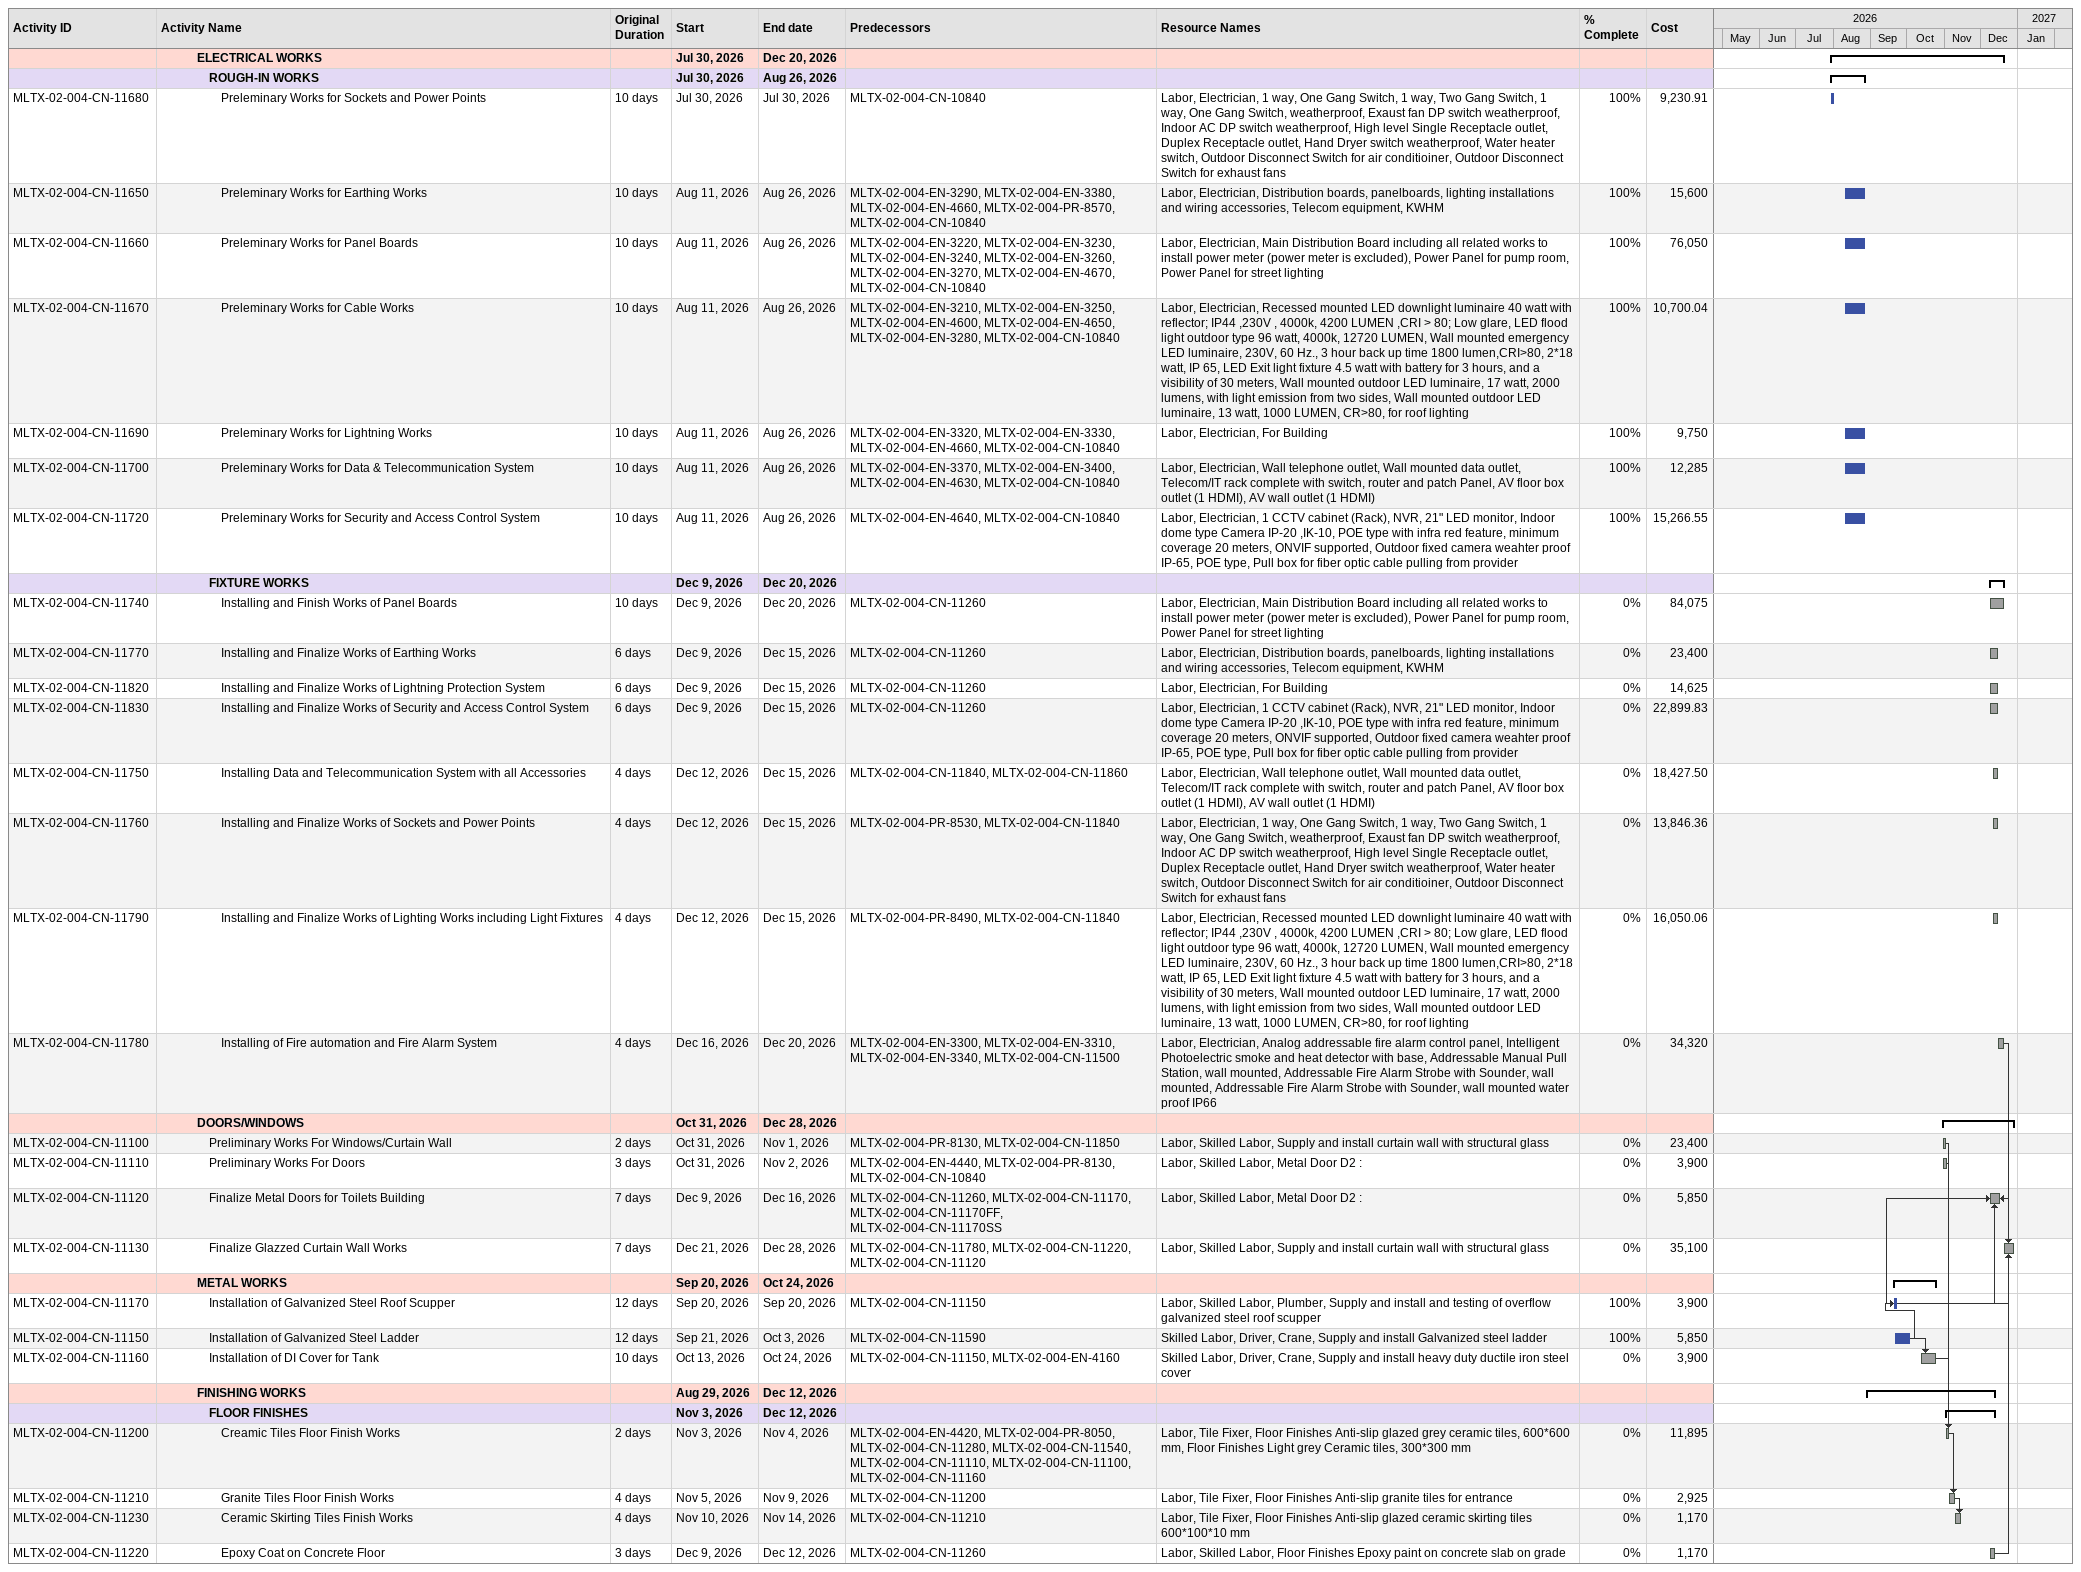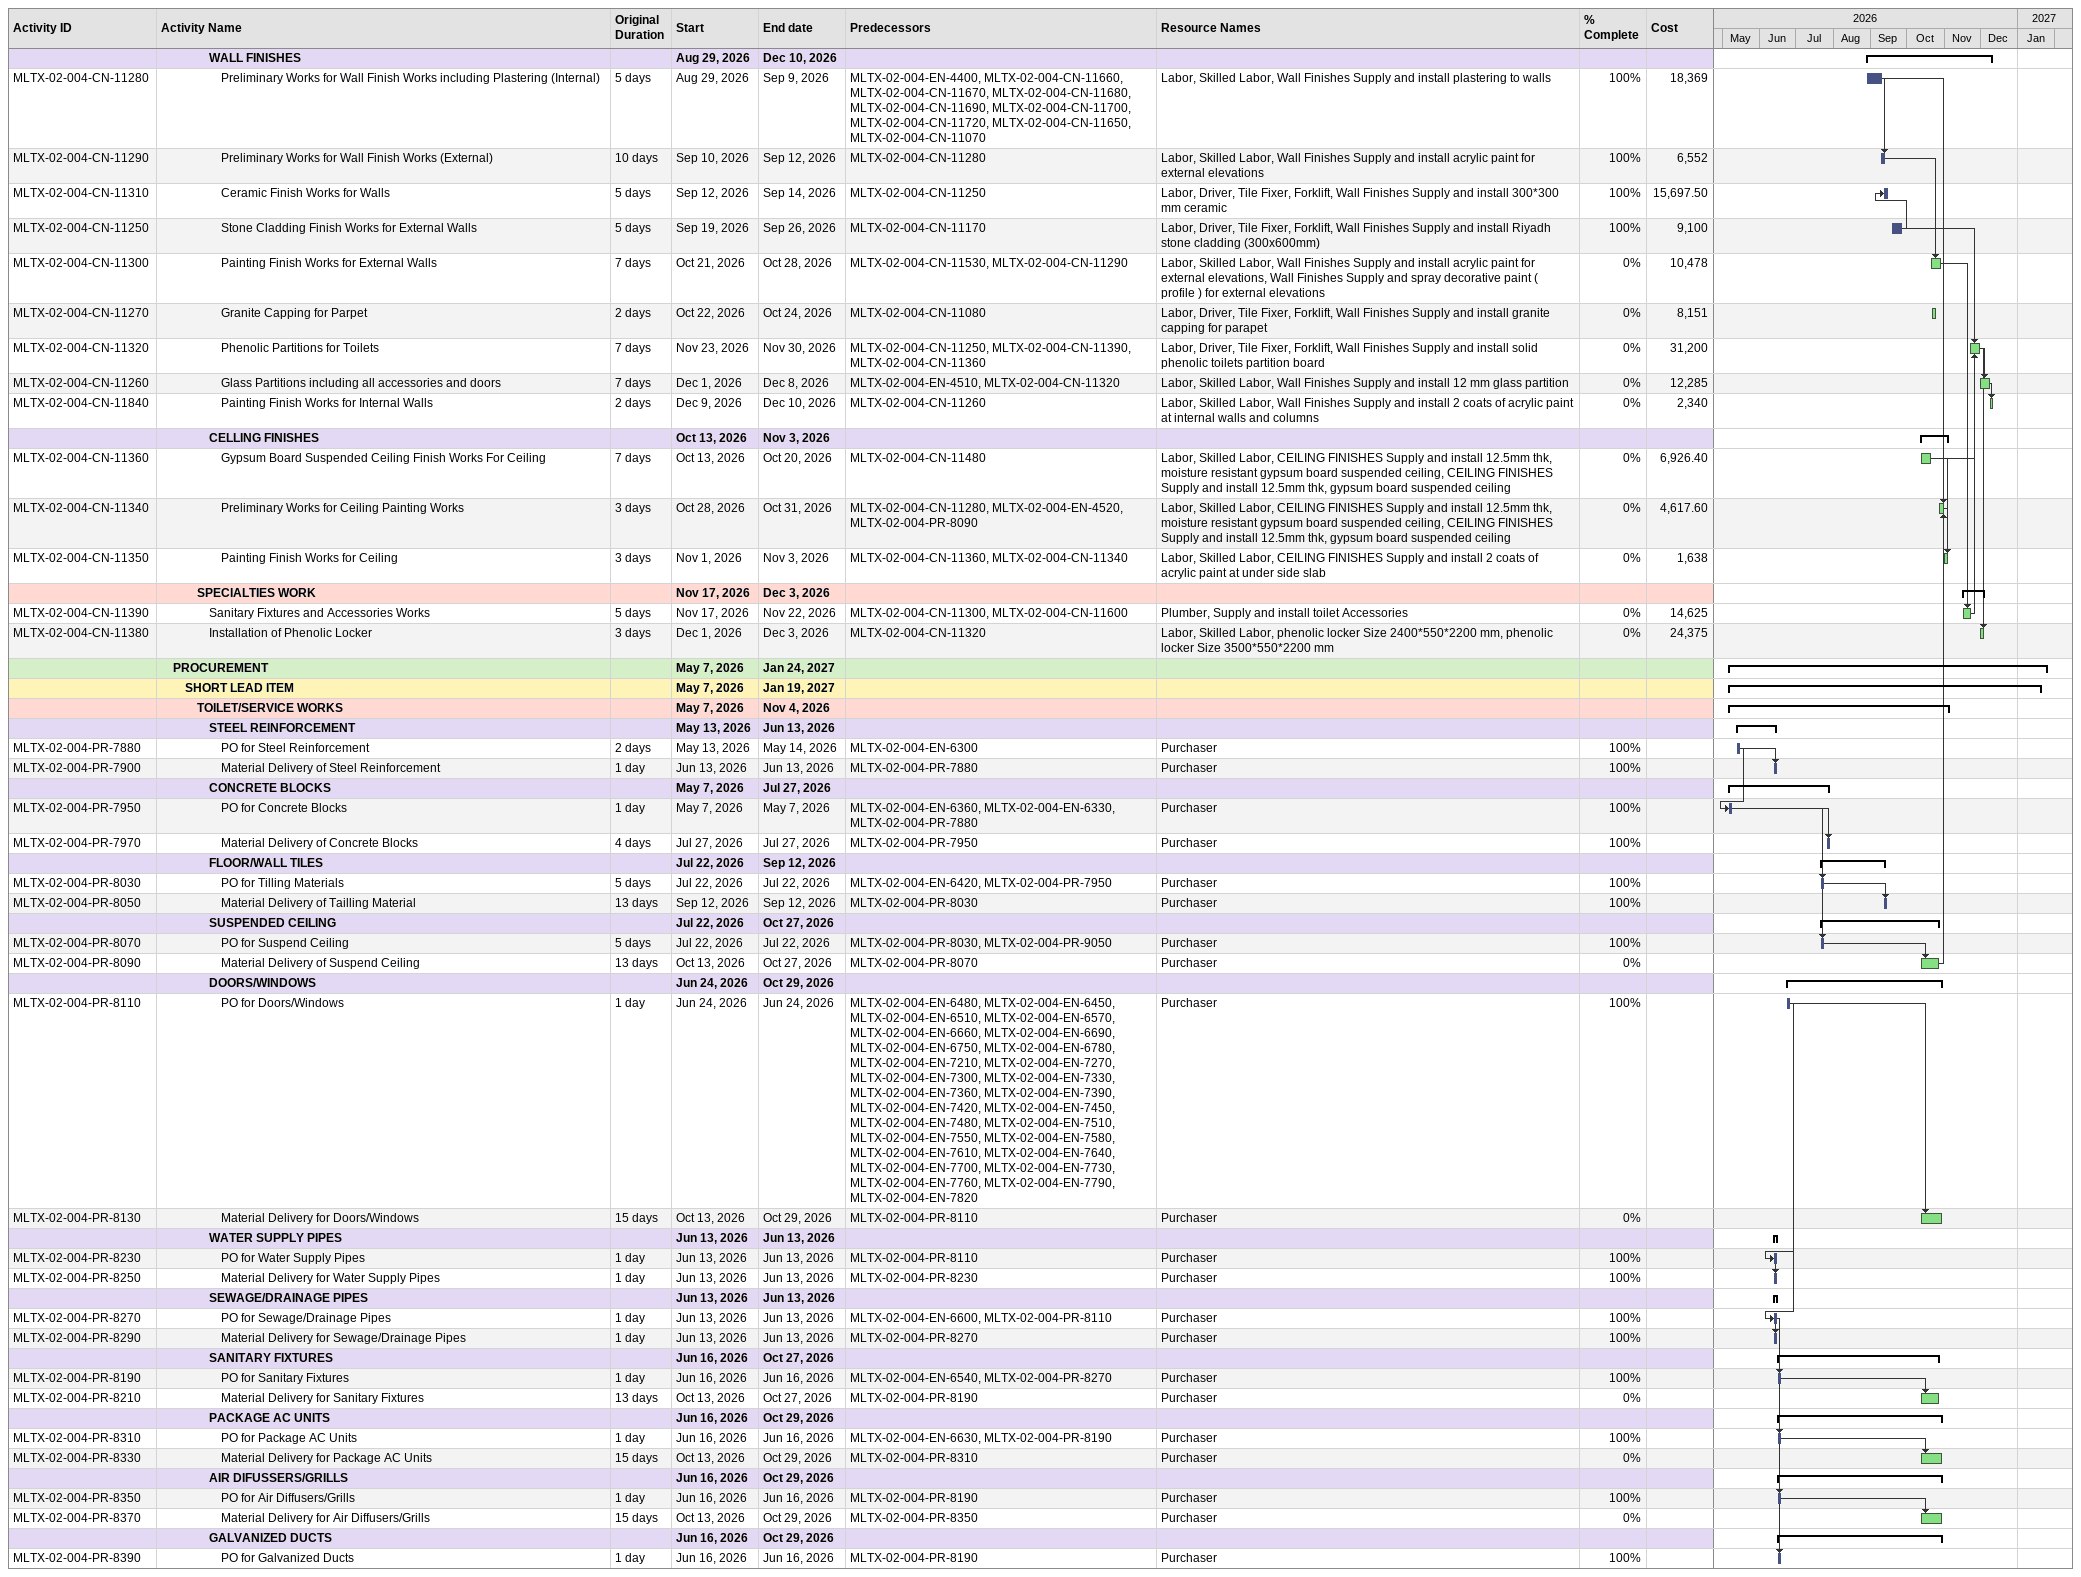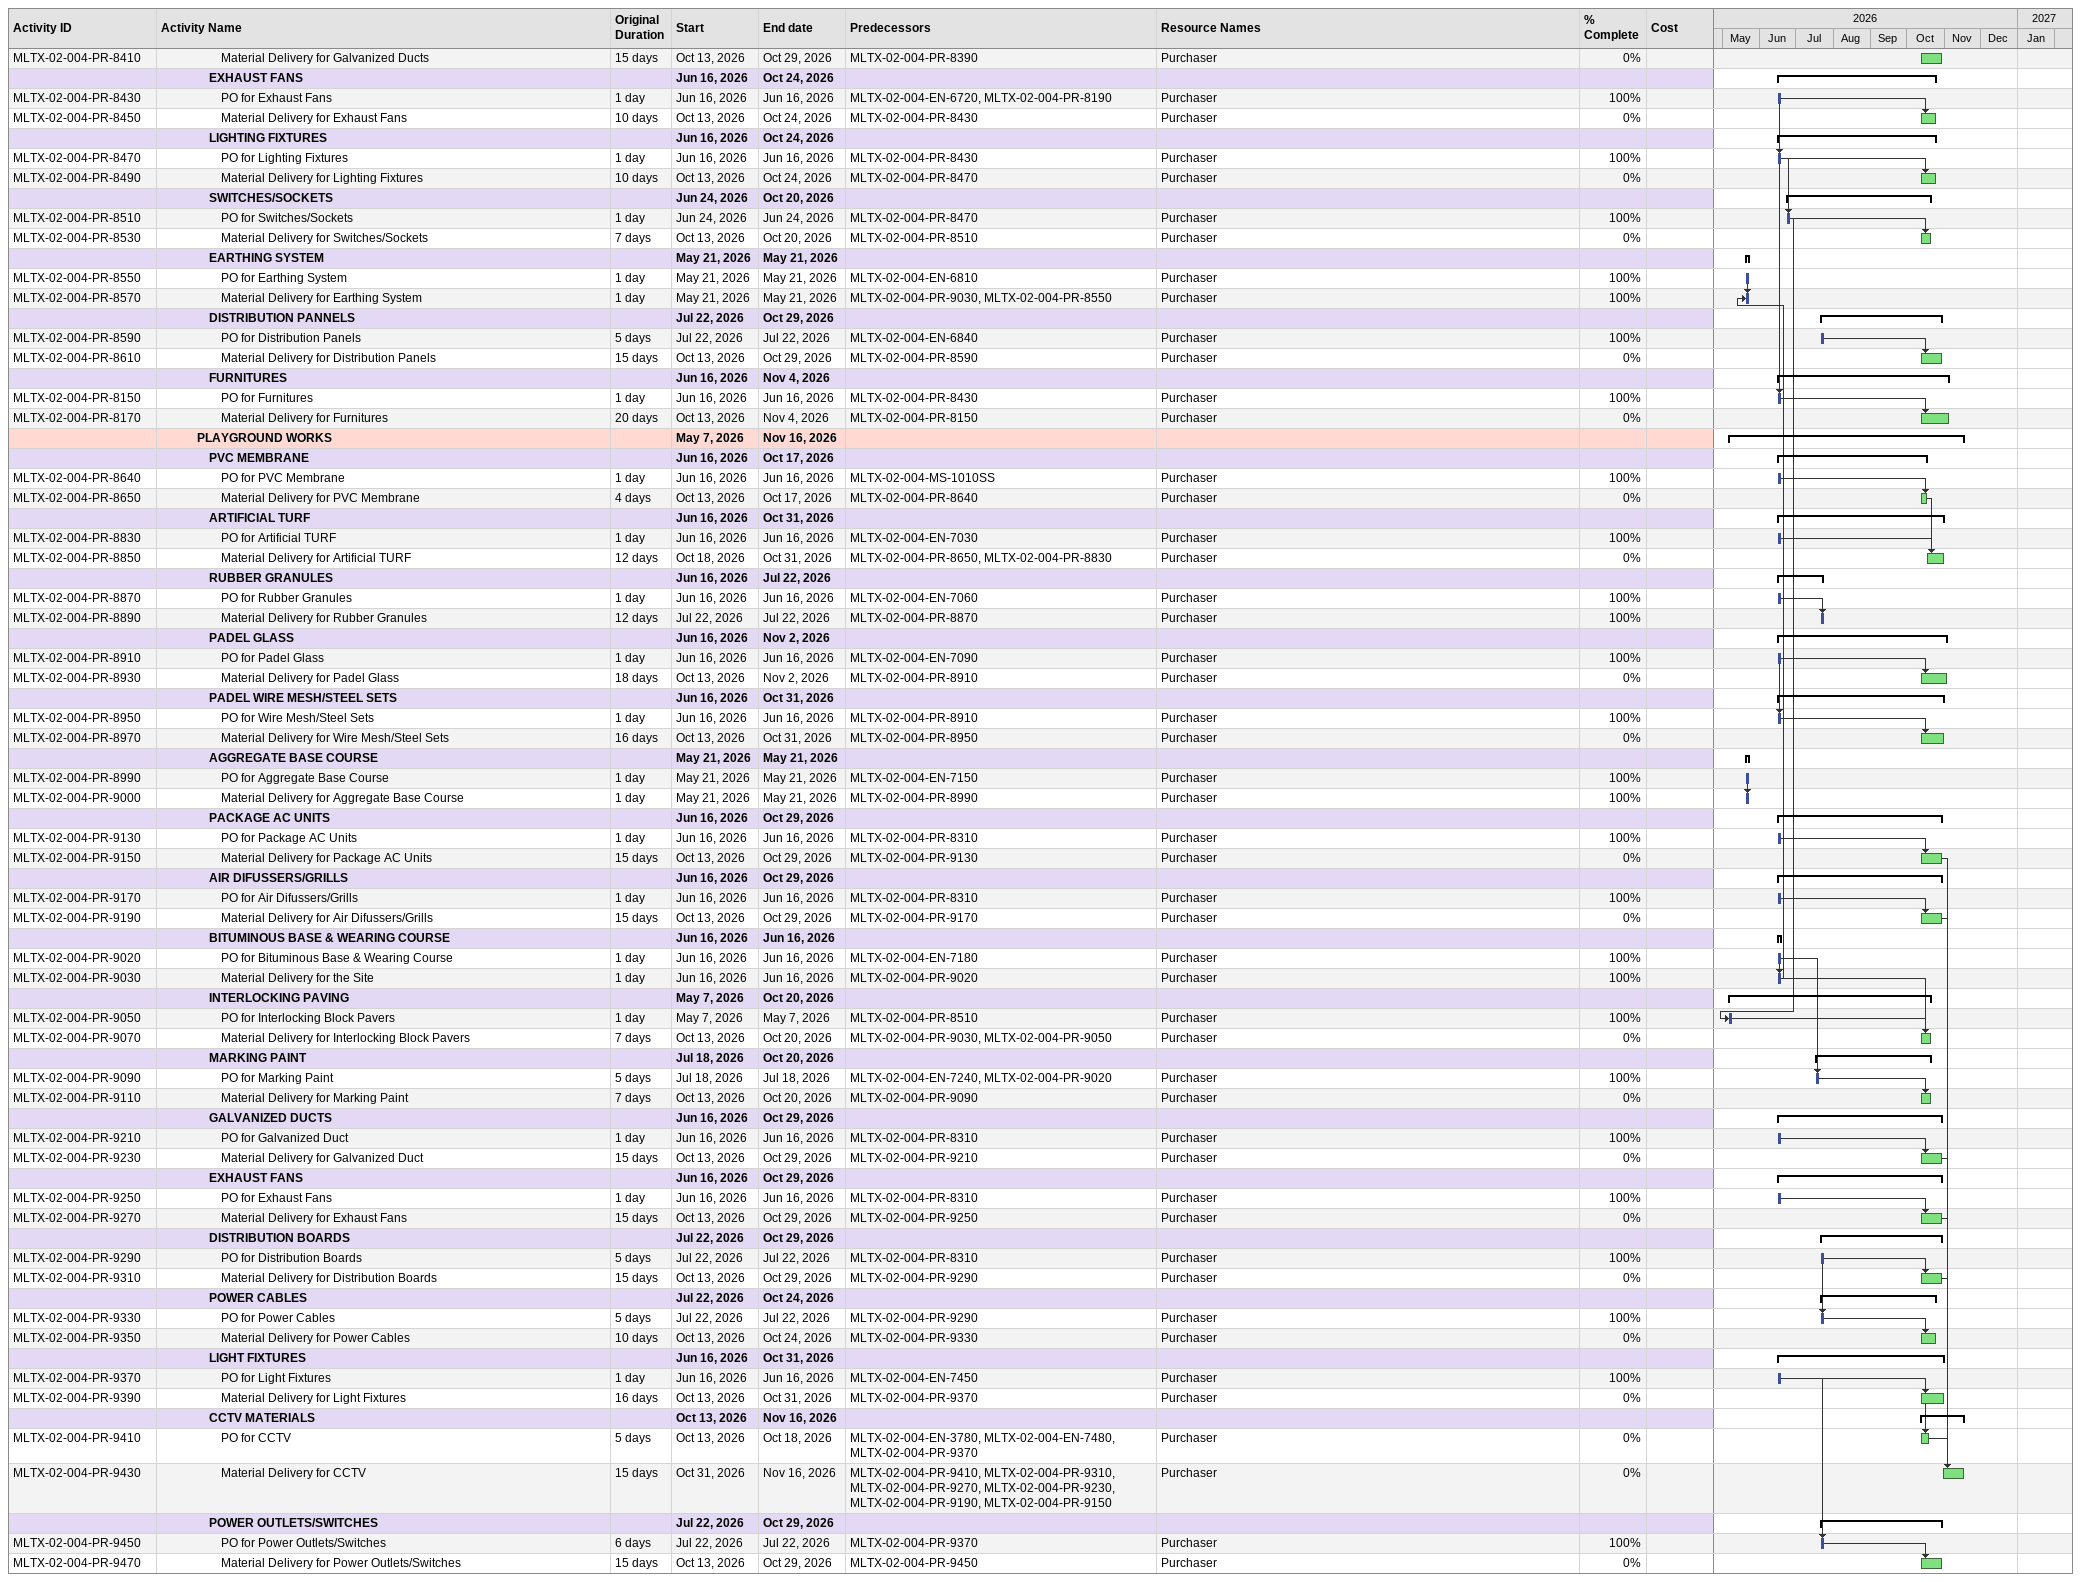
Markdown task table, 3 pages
| ID | Level | Task | Original duration | Start | Finish | Predecessors | Resources | % complete | Cost |
|---|---|---|---|---|---|---|---|---|---|
|  | 4 | **ELECTRICAL WORKS** |  | 2026-07-30 | 2026-12-20 |  |  |  |  |
|  | 5 | **ROUGH-IN WORKS** |  | 2026-07-30 | 2026-08-26 |  |  |  |  |
| MLTX-02-004-CN-11680 | 6 | Preleminary Works for Sockets and Power Points | 10d | 2026-07-30 | 2026-07-30 | MLTX-02-004-CN-10840 | Labor, Electrician, 1 way, One Gang Switch, 1 way, Two Gang Switch, 1 way, One Gang Switch, weatherproof, Exaust fan DP switch weatherproof, Indoor AC DP switch weatherproof, High level Single Receptacle outlet, Duplex Receptacle outlet, Hand Dryer switch weatherproof, Water heater switch, Outdoor Disconnect Switch for air conditioiner, Outdoor Disconnect Switch for exhaust fans | 100 | 9230.91 |
| MLTX-02-004-CN-11650 | 6 | Preleminary Works for Earthing Works | 10d | 2026-08-11 | 2026-08-26 | MLTX-02-004-EN-3290, MLTX-02-004-EN-3380, MLTX-02-004-EN-4660, MLTX-02-004-PR-8570, MLTX-02-004-CN-10840 | Labor, Electrician, Distribution boards, panelboards, lighting installations and wiring accessories, Telecom equipment, KWHM | 100 | 15600 |
| MLTX-02-004-CN-11660 | 6 | Preleminary Works for Panel Boards | 10d | 2026-08-11 | 2026-08-26 | MLTX-02-004-EN-3220, MLTX-02-004-EN-3230, MLTX-02-004-EN-3240, MLTX-02-004-EN-3260, MLTX-02-004-EN-3270, MLTX-02-004-EN-4670, MLTX-02-004-CN-10840 | Labor, Electrician, Main Distribution Board including all related works to install power meter (power meter is excluded), Power Panel for pump room, Power Panel for street lighting | 100 | 76050 |
| MLTX-02-004-CN-11670 | 6 | Preleminary Works for Cable Works | 10d | 2026-08-11 | 2026-08-26 | MLTX-02-004-EN-3210, MLTX-02-004-EN-3250, MLTX-02-004-EN-4600, MLTX-02-004-EN-4650, MLTX-02-004-EN-3280, MLTX-02-004-CN-10840 | Labor, Electrician, Recessed mounted LED downlight luminaire 40 watt with reflector; IP44 ,230V , 4000k, 4200 LUMEN ,CRI > 80; Low glare, LED flood light outdoor type 96 watt, 4000k, 12720 LUMEN, Wall mounted emergency LED luminaire, 230V, 60 Hz., 3 hour back up time 1800 lumen,CRI>80, 2*18 watt, IP 65, LED Exit light fixture 4.5 watt with battery for 3 hours, and a visibility of 30 meters, Wall mounted outdoor LED luminaire, 17 watt, 2000 lumens, with light emission from two sides, Wall mounted outdoor LED luminaire, 13 watt, 1000 LUMEN, CR>80, for roof lighting | 100 | 10700.04 |
| MLTX-02-004-CN-11690 | 6 | Preleminary Works for Lightning Works | 10d | 2026-08-11 | 2026-08-26 | MLTX-02-004-EN-3320, MLTX-02-004-EN-3330, MLTX-02-004-EN-4660, MLTX-02-004-CN-10840 | Labor, Electrician, For Building | 100 | 9750 |
| MLTX-02-004-CN-11700 | 6 | Preleminary Works for Data & Telecommunication System | 10d | 2026-08-11 | 2026-08-26 | MLTX-02-004-EN-3370, MLTX-02-004-EN-3400, MLTX-02-004-EN-4630, MLTX-02-004-CN-10840 | Labor, Electrician, Wall telephone outlet, Wall mounted data outlet, Telecom/IT rack complete with switch, router and patch Panel, AV floor box outlet (1 HDMI), AV wall outlet (1 HDMI) | 100 | 12285 |
| MLTX-02-004-CN-11720 | 6 | Preleminary Works for Security and Access Control System | 10d | 2026-08-11 | 2026-08-26 | MLTX-02-004-EN-4640, MLTX-02-004-CN-10840 | Labor, Electrician, 1 CCTV cabinet (Rack), NVR, 21" LED monitor, Indoor dome type Camera IP-20 ,IK-10, POE type with infra red feature, minimum coverage 20 meters, ONVIF supported, Outdoor fixed camera weahter proof IP-65, POE type, Pull box for fiber optic cable pulling from provider | 100 | 15266.55 |
|  | 5 | **FIXTURE WORKS** |  | 2026-12-09 | 2026-12-20 |  |  |  |  |
| MLTX-02-004-CN-11740 | 6 | Installing and Finish Works of Panel Boards | 10d | 2026-12-09 | 2026-12-20 | MLTX-02-004-CN-11260 | Labor, Electrician, Main Distribution Board including all related works to install power meter (power meter is excluded), Power Panel for pump room, Power Panel for street lighting | 0 | 84075 |
| MLTX-02-004-CN-11770 | 6 | Installing and Finalize Works of Earthing Works | 6d | 2026-12-09 | 2026-12-15 | MLTX-02-004-CN-11260 | Labor, Electrician, Distribution boards, panelboards, lighting installations and wiring accessories, Telecom equipment, KWHM | 0 | 23400 |
| MLTX-02-004-CN-11820 | 6 | Installing and Finalize Works of Lightning Protection System | 6d | 2026-12-09 | 2026-12-15 | MLTX-02-004-CN-11260 | Labor, Electrician, For Building | 0 | 14625 |
| MLTX-02-004-CN-11830 | 6 | Installing and Finalize Works of Security and Access Control System | 6d | 2026-12-09 | 2026-12-15 | MLTX-02-004-CN-11260 | Labor, Electrician, 1 CCTV cabinet (Rack), NVR, 21" LED monitor, Indoor dome type Camera IP-20 ,IK-10, POE type with infra red feature, minimum coverage 20 meters, ONVIF supported, Outdoor fixed camera weahter proof IP-65, POE type, Pull box for fiber optic cable pulling from provider | 0 | 22899.83 |
| MLTX-02-004-CN-11750 | 6 | Installing Data and Telecommunication System with all Accessories | 4d | 2026-12-12 | 2026-12-15 | MLTX-02-004-CN-11840, MLTX-02-004-CN-11860 | Labor, Electrician, Wall telephone outlet, Wall mounted data outlet, Telecom/IT rack complete with switch, router and patch Panel, AV floor box outlet (1 HDMI), AV wall outlet (1 HDMI) | 0 | 18427.50 |
| MLTX-02-004-CN-11760 | 6 | Installing and Finalize Works of Sockets and Power Points | 4d | 2026-12-12 | 2026-12-15 | MLTX-02-004-PR-8530, MLTX-02-004-CN-11840 | Labor, Electrician, 1 way, One Gang Switch, 1 way, Two Gang Switch, 1 way, One Gang Switch, weatherproof, Exaust fan DP switch weatherproof, Indoor AC DP switch weatherproof, High level Single Receptacle outlet, Duplex Receptacle outlet, Hand Dryer switch weatherproof, Water heater switch, Outdoor Disconnect Switch for air conditioiner, Outdoor Disconnect Switch for exhaust fans | 0 | 13846.36 |
| MLTX-02-004-CN-11790 | 6 | Installing and Finalize Works of Lighting Works including Light Fixtures | 4d | 2026-12-12 | 2026-12-15 | MLTX-02-004-PR-8490, MLTX-02-004-CN-11840 | Labor, Electrician, Recessed mounted LED downlight luminaire 40 watt with reflector; IP44 ,230V , 4000k, 4200 LUMEN ,CRI > 80; Low glare, LED flood light outdoor type 96 watt, 4000k, 12720 LUMEN, Wall mounted emergency LED luminaire, 230V, 60 Hz., 3 hour back up time 1800 lumen,CRI>80, 2*18 watt, IP 65, LED Exit light fixture 4.5 watt with battery for 3 hours, and a visibility of 30 meters, Wall mounted outdoor LED luminaire, 17 watt, 2000 lumens, with light emission from two sides, Wall mounted outdoor LED luminaire, 13 watt, 1000 LUMEN, CR>80, for roof lighting | 0 | 16050.06 |
| MLTX-02-004-CN-11780 | 6 | Installing of Fire automation and Fire Alarm System | 4d | 2026-12-16 | 2026-12-20 | MLTX-02-004-EN-3300, MLTX-02-004-EN-3310, MLTX-02-004-EN-3340, MLTX-02-004-CN-11500 | Labor, Electrician, Analog addressable fire alarm control panel, Intelligent Photoelectric smoke and heat detector with base, Addressable Manual Pull Station, wall mounted, Addressable Fire Alarm Strobe with Sounder, wall mounted, Addressable Fire Alarm Strobe with Sounder, wall mounted water proof IP66 | 0 | 34320 |
|  | 4 | **DOORS/WINDOWS** |  | 2026-10-31 | 2026-12-28 |  |  |  |  |
| MLTX-02-004-CN-11100 | 5 | Preliminary Works For Windows/Curtain Wall | 2d | 2026-10-31 | 2026-11-01 | MLTX-02-004-PR-8130, MLTX-02-004-CN-11850 | Labor, Skilled Labor, Supply and install curtain wall with structural glass | 0 | 23400 |
| MLTX-02-004-CN-11110 | 5 | Preliminary Works For Doors | 3d | 2026-10-31 | 2026-11-02 | MLTX-02-004-EN-4440, MLTX-02-004-PR-8130, MLTX-02-004-CN-10840 | Labor, Skilled Labor, Metal Door D2 : | 0 | 3900 |
| MLTX-02-004-CN-11120 | 5 | Finalize Metal Doors for Toilets Building | 7d | 2026-12-09 | 2026-12-16 | MLTX-02-004-CN-11260, MLTX-02-004-CN-11170, MLTX-02-004-CN-11170FF, MLTX-02-004-CN-11170SS | Labor, Skilled Labor, Metal Door D2 : | 0 | 5850 |
| MLTX-02-004-CN-11130 | 5 | Finalize Glazzed Curtain Wall Works | 7d | 2026-12-21 | 2026-12-28 | MLTX-02-004-CN-11780, MLTX-02-004-CN-11220, MLTX-02-004-CN-11120 | Labor, Skilled Labor, Supply and install curtain wall with structural glass | 0 | 35100 |
|  | 4 | **METAL WORKS** |  | 2026-09-20 | 2026-10-24 |  |  |  |  |
| MLTX-02-004-CN-11170 | 5 | Installation of Galvanized Steel Roof Scupper | 12d | 2026-09-20 | 2026-09-20 | MLTX-02-004-CN-11150 | Labor, Skilled Labor, Plumber, Supply and install and testing of overflow galvanized steel roof scupper | 100 | 3900 |
| MLTX-02-004-CN-11150 | 5 | Installation of Galvanized Steel Ladder | 12d | 2026-09-21 | 2026-10-03 | MLTX-02-004-CN-11590 | Skilled Labor, Driver, Crane, Supply and install Galvanized steel ladder | 100 | 5850 |
| MLTX-02-004-CN-11160 | 5 | Installation of DI Cover for Tank | 10d | 2026-10-13 | 2026-10-24 | MLTX-02-004-CN-11150, MLTX-02-004-EN-4160 | Skilled Labor, Driver, Crane, Supply and install heavy duty ductile iron steel cover | 0 | 3900 |
|  | 4 | **FINISHING WORKS** |  | 2026-08-29 | 2026-12-12 |  |  |  |  |
|  | 5 | **FLOOR FINISHES** |  | 2026-11-03 | 2026-12-12 |  |  |  |  |
| MLTX-02-004-CN-11200 | 6 | Creamic Tiles Floor Finish Works | 2d | 2026-11-03 | 2026-11-04 | MLTX-02-004-EN-4420, MLTX-02-004-PR-8050, MLTX-02-004-CN-11280, MLTX-02-004-CN-11540, MLTX-02-004-CN-11110, MLTX-02-004-CN-11100, MLTX-02-004-CN-11160 | Labor, Tile Fixer, Floor Finishes Anti-slip glazed grey ceramic tiles, 600*600 mm, Floor Finishes Light grey Ceramic tiles, 300*300 mm | 0 | 11895 |
| MLTX-02-004-CN-11210 | 6 | Granite Tiles Floor Finish Works | 4d | 2026-11-05 | 2026-11-09 | MLTX-02-004-CN-11200 | Labor, Tile Fixer, Floor Finishes Anti-slip granite tiles for entrance | 0 | 2925 |
| MLTX-02-004-CN-11230 | 6 | Ceramic Skirting Tiles Finish Works | 4d | 2026-11-10 | 2026-11-14 | MLTX-02-004-CN-11210 | Labor, Tile Fixer, Floor Finishes Anti-slip glazed ceramic skirting tiles 600*100*10 mm | 0 | 1170 |
| MLTX-02-004-CN-11220 | 6 | Epoxy Coat on Concrete Floor | 3d | 2026-12-09 | 2026-12-12 | MLTX-02-004-CN-11260 | Labor, Skilled Labor, Floor Finishes Epoxy paint on concrete slab on grade | 0 | 1170 |
|  | 5 | **WALL FINISHES** |  | 2026-08-29 | 2026-12-10 |  |  |  |  |
| MLTX-02-004-CN-11280 | 6 | Preliminary Works for Wall Finish Works including Plastering (Internal) | 5d | 2026-08-29 | 2026-09-09 | MLTX-02-004-EN-4400, MLTX-02-004-CN-11660, MLTX-02-004-CN-11670, MLTX-02-004-CN-11680, MLTX-02-004-CN-11690, MLTX-02-004-CN-11700, MLTX-02-004-CN-11720, MLTX-02-004-CN-11650, MLTX-02-004-CN-11070 | Labor, Skilled Labor, Wall Finishes Supply and install plastering to walls | 100 | 18369 |
| MLTX-02-004-CN-11290 | 6 | Preliminary Works for Wall Finish Works (External) | 10d | 2026-09-10 | 2026-09-12 | MLTX-02-004-CN-11280 | Labor, Skilled Labor, Wall Finishes Supply and install acrylic paint for external elevations | 100 | 6552 |
| MLTX-02-004-CN-11310 | 6 | Ceramic Finish Works for Walls | 5d | 2026-09-12 | 2026-09-14 | MLTX-02-004-CN-11250 | Labor, Driver, Tile Fixer, Forklift, Wall Finishes Supply and install 300*300 mm ceramic | 100 | 15697.50 |
| MLTX-02-004-CN-11250 | 6 | Stone Cladding Finish Works for External Walls | 5d | 2026-09-19 | 2026-09-26 | MLTX-02-004-CN-11170 | Labor, Driver, Tile Fixer, Forklift, Wall Finishes Supply and install Riyadh stone cladding (300x600mm) | 100 | 9100 |
| MLTX-02-004-CN-11300 | 6 | Painting Finish Works for External Walls | 7d | 2026-10-21 | 2026-10-28 | MLTX-02-004-CN-11530, MLTX-02-004-CN-11290 | Labor, Skilled Labor, Wall Finishes Supply and install acrylic paint for external elevations, Wall Finishes Supply and spray decorative paint ( profile ) for external elevations | 0 | 10478 |
| MLTX-02-004-CN-11270 | 6 | Granite Capping for Parpet | 2d | 2026-10-22 | 2026-10-24 | MLTX-02-004-CN-11080 | Labor, Driver, Tile Fixer, Forklift, Wall Finishes Supply and install granite capping for parapet | 0 | 8151 |
| MLTX-02-004-CN-11320 | 6 | Phenolic Partitions for Toilets | 7d | 2026-11-23 | 2026-11-30 | MLTX-02-004-CN-11250, MLTX-02-004-CN-11390, MLTX-02-004-CN-11360 | Labor, Driver, Tile Fixer, Forklift, Wall Finishes Supply and install solid phenolic toilets partition board | 0 | 31200 |
| MLTX-02-004-CN-11260 | 6 | Glass Partitions including all accessories and doors | 7d | 2026-12-01 | 2026-12-08 | MLTX-02-004-EN-4510, MLTX-02-004-CN-11320 | Labor, Skilled Labor, Wall Finishes Supply and install 12 mm glass partition | 0 | 12285 |
| MLTX-02-004-CN-11840 | 6 | Painting Finish Works for Internal Walls | 2d | 2026-12-09 | 2026-12-10 | MLTX-02-004-CN-11260 | Labor, Skilled Labor, Wall Finishes Supply and install 2 coats of acrylic paint at internal walls and columns | 0 | 2340 |
|  | 5 | **CELLING FINISHES** |  | 2026-10-13 | 2026-11-03 |  |  |  |  |
| MLTX-02-004-CN-11360 | 6 | Gypsum Board Suspended Ceiling Finish Works For Ceiling | 7d | 2026-10-13 | 2026-10-20 | MLTX-02-004-CN-11480 | Labor, Skilled Labor, CEILING FINISHES Supply and install 12.5mm thk, moisture resistant gypsum board suspended ceiling, CEILING FINISHES Supply and install 12.5mm thk, gypsum board suspended ceiling | 0 | 6926.40 |
| MLTX-02-004-CN-11340 | 6 | Preliminary Works for Ceiling Painting Works | 3d | 2026-10-28 | 2026-10-31 | MLTX-02-004-CN-11280, MLTX-02-004-EN-4520, MLTX-02-004-PR-8090 | Labor, Skilled Labor, CEILING FINISHES Supply and install 12.5mm thk, moisture resistant gypsum board suspended ceiling, CEILING FINISHES Supply and install 12.5mm thk, gypsum board suspended ceiling | 0 | 4617.60 |
| MLTX-02-004-CN-11350 | 6 | Painting Finish Works for Ceiling | 3d | 2026-11-01 | 2026-11-03 | MLTX-02-004-CN-11360, MLTX-02-004-CN-11340 | Labor, Skilled Labor, CEILING FINISHES Supply and install 2 coats of acrylic paint at under side slab | 0 | 1638 |
|  | 4 | **SPECIALTIES WORK** |  | 2026-11-17 | 2026-12-03 |  |  |  |  |
| MLTX-02-004-CN-11390 | 5 | Sanitary Fixtures and Accessories Works | 5d | 2026-11-17 | 2026-11-22 | MLTX-02-004-CN-11300, MLTX-02-004-CN-11600 | Plumber, Supply and install toilet Accessories | 0 | 14625 |
| MLTX-02-004-CN-11380 | 5 | Installation of Phenolic Locker | 3d | 2026-12-01 | 2026-12-03 | MLTX-02-004-CN-11320 | Labor, Skilled Labor, phenolic locker Size 2400*550*2200 mm, phenolic locker Size 3500*550*2200 mm | 0 | 24375 |
|  | 2 | **PROCUREMENT** |  | 2026-05-07 | 2027-01-24 |  |  |  |  |
|  | 3 | **SHORT LEAD ITEM** |  | 2026-05-07 | 2027-01-19 |  |  |  |  |
|  | 4 | **TOILET/SERVICE WORKS** |  | 2026-05-07 | 2026-11-04 |  |  |  |  |
|  | 5 | **STEEL REINFORCEMENT** |  | 2026-05-13 | 2026-06-13 |  |  |  |  |
| MLTX-02-004-PR-7880 | 6 | PO for Steel Reinforcement | 2d | 2026-05-13 | 2026-05-14 | MLTX-02-004-EN-6300 | Purchaser | 100 |  |
| MLTX-02-004-PR-7900 | 6 | Material Delivery of Steel Reinforcement | 1d | 2026-06-13 | 2026-06-13 | MLTX-02-004-PR-7880 | Purchaser | 100 |  |
|  | 5 | **CONCRETE BLOCKS** |  | 2026-05-07 | 2026-07-27 |  |  |  |  |
| MLTX-02-004-PR-7950 | 6 | PO for Concrete Blocks | 1d | 2026-05-07 | 2026-05-07 | MLTX-02-004-EN-6360, MLTX-02-004-EN-6330, MLTX-02-004-PR-7880 | Purchaser | 100 |  |
| MLTX-02-004-PR-7970 | 6 | Material Delivery of Concrete Blocks | 4d | 2026-07-27 | 2026-07-27 | MLTX-02-004-PR-7950 | Purchaser | 100 |  |
|  | 5 | **FLOOR/WALL TILES** |  | 2026-07-22 | 2026-09-12 |  |  |  |  |
| MLTX-02-004-PR-8030 | 6 | PO for Tilling Materials | 5d | 2026-07-22 | 2026-07-22 | MLTX-02-004-EN-6420, MLTX-02-004-PR-7950 | Purchaser | 100 |  |
| MLTX-02-004-PR-8050 | 6 | Material Delivery of Tailling Material | 13d | 2026-09-12 | 2026-09-12 | MLTX-02-004-PR-8030 | Purchaser | 100 |  |
|  | 5 | **SUSPENDED CEILING** |  | 2026-07-22 | 2026-10-27 |  |  |  |  |
| MLTX-02-004-PR-8070 | 6 | PO for Suspend Ceiling | 5d | 2026-07-22 | 2026-07-22 | MLTX-02-004-PR-8030, MLTX-02-004-PR-9050 | Purchaser | 100 |  |
| MLTX-02-004-PR-8090 | 6 | Material Delivery of Suspend Ceiling | 13d | 2026-10-13 | 2026-10-27 | MLTX-02-004-PR-8070 | Purchaser | 0 |  |
|  | 5 | **DOORS/WINDOWS** |  | 2026-06-24 | 2026-10-29 |  |  |  |  |
| MLTX-02-004-PR-8110 | 6 | PO for Doors/Windows | 1d | 2026-06-24 | 2026-06-24 | MLTX-02-004-EN-6480, MLTX-02-004-EN-6450, MLTX-02-004-EN-6510, MLTX-02-004-EN-6570, MLTX-02-004-EN-6660, MLTX-02-004-EN-6690, MLTX-02-004-EN-6750, MLTX-02-004-EN-6780, MLTX-02-004-EN-7210, MLTX-02-004-EN-7270, MLTX-02-004-EN-7300, MLTX-02-004-EN-7330, MLTX-02-004-EN-7360, MLTX-02-004-EN-7390, MLTX-02-004-EN-7420, MLTX-02-004-EN-7450, MLTX-02-004-EN-7480, MLTX-02-004-EN-7510, MLTX-02-004-EN-7550, MLTX-02-004-EN-7580, MLTX-02-004-EN-7610, MLTX-02-004-EN-7640, MLTX-02-004-EN-7700, MLTX-02-004-EN-7730, MLTX-02-004-EN-7760, MLTX-02-004-EN-7790, MLTX-02-004-EN-7820 | Purchaser | 100 |  |
| MLTX-02-004-PR-8130 | 6 | Material Delivery for Doors/Windows | 15d | 2026-10-13 | 2026-10-29 | MLTX-02-004-PR-8110 | Purchaser | 0 |  |
|  | 5 | **WATER SUPPLY PIPES** |  | 2026-06-13 | 2026-06-13 |  |  |  |  |
| MLTX-02-004-PR-8230 | 6 | PO for Water Supply Pipes | 1d | 2026-06-13 | 2026-06-13 | MLTX-02-004-PR-8110 | Purchaser | 100 |  |
| MLTX-02-004-PR-8250 | 6 | Material Delivery for Water Supply Pipes | 1d | 2026-06-13 | 2026-06-13 | MLTX-02-004-PR-8230 | Purchaser | 100 |  |
|  | 5 | **SEWAGE/DRAINAGE PIPES** |  | 2026-06-13 | 2026-06-13 |  |  |  |  |
| MLTX-02-004-PR-8270 | 6 | PO for Sewage/Drainage Pipes | 1d | 2026-06-13 | 2026-06-13 | MLTX-02-004-EN-6600, MLTX-02-004-PR-8110 | Purchaser | 100 |  |
| MLTX-02-004-PR-8290 | 6 | Material Delivery for Sewage/Drainage Pipes | 1d | 2026-06-13 | 2026-06-13 | MLTX-02-004-PR-8270 | Purchaser | 100 |  |
|  | 5 | **SANITARY FIXTURES** |  | 2026-06-16 | 2026-10-27 |  |  |  |  |
| MLTX-02-004-PR-8190 | 6 | PO for Sanitary Fixtures | 1d | 2026-06-16 | 2026-06-16 | MLTX-02-004-EN-6540, MLTX-02-004-PR-8270 | Purchaser | 100 |  |
| MLTX-02-004-PR-8210 | 6 | Material Delivery for Sanitary Fixtures | 13d | 2026-10-13 | 2026-10-27 | MLTX-02-004-PR-8190 | Purchaser | 0 |  |
|  | 5 | **PACKAGE AC UNITS** |  | 2026-06-16 | 2026-10-29 |  |  |  |  |
| MLTX-02-004-PR-8310 | 6 | PO for Package AC Units | 1d | 2026-06-16 | 2026-06-16 | MLTX-02-004-EN-6630, MLTX-02-004-PR-8190 | Purchaser | 100 |  |
| MLTX-02-004-PR-8330 | 6 | Material Delivery for Package AC Units | 15d | 2026-10-13 | 2026-10-29 | MLTX-02-004-PR-8310 | Purchaser | 0 |  |
|  | 5 | **AIR DIFUSSERS/GRILLS** |  | 2026-06-16 | 2026-10-29 |  |  |  |  |
| MLTX-02-004-PR-8350 | 6 | PO for Air Diffusers/Grills | 1d | 2026-06-16 | 2026-06-16 | MLTX-02-004-PR-8190 | Purchaser | 100 |  |
| MLTX-02-004-PR-8370 | 6 | Material Delivery for Air Diffusers/Grills | 15d | 2026-10-13 | 2026-10-29 | MLTX-02-004-PR-8350 | Purchaser | 0 |  |
|  | 5 | **GALVANIZED DUCTS** |  | 2026-06-16 | 2026-10-29 |  |  |  |  |
| MLTX-02-004-PR-8390 | 6 | PO for Galvanized Ducts | 1d | 2026-06-16 | 2026-06-16 | MLTX-02-004-PR-8190 | Purchaser | 100 |  |
| MLTX-02-004-PR-8410 | 6 | Material Delivery for Galvanized Ducts | 15d | 2026-10-13 | 2026-10-29 | MLTX-02-004-PR-8390 | Purchaser | 0 |  |
|  | 5 | **EXHAUST FANS** |  | 2026-06-16 | 2026-10-24 |  |  |  |  |
| MLTX-02-004-PR-8430 | 6 | PO for Exhaust Fans | 1d | 2026-06-16 | 2026-06-16 | MLTX-02-004-EN-6720, MLTX-02-004-PR-8190 | Purchaser | 100 |  |
| MLTX-02-004-PR-8450 | 6 | Material Delivery for Exhaust Fans | 10d | 2026-10-13 | 2026-10-24 | MLTX-02-004-PR-8430 | Purchaser | 0 |  |
|  | 5 | **LIGHTING FIXTURES** |  | 2026-06-16 | 2026-10-24 |  |  |  |  |
| MLTX-02-004-PR-8470 | 6 | PO for Lighting Fixtures | 1d | 2026-06-16 | 2026-06-16 | MLTX-02-004-PR-8430 | Purchaser | 100 |  |
| MLTX-02-004-PR-8490 | 6 | Material Delivery for Lighting Fixtures | 10d | 2026-10-13 | 2026-10-24 | MLTX-02-004-PR-8470 | Purchaser | 0 |  |
|  | 5 | **SWITCHES/SOCKETS** |  | 2026-06-24 | 2026-10-20 |  |  |  |  |
| MLTX-02-004-PR-8510 | 6 | PO for Switches/Sockets | 1d | 2026-06-24 | 2026-06-24 | MLTX-02-004-PR-8470 | Purchaser | 100 |  |
| MLTX-02-004-PR-8530 | 6 | Material Delivery for Switches/Sockets | 7d | 2026-10-13 | 2026-10-20 | MLTX-02-004-PR-8510 | Purchaser | 0 |  |
|  | 5 | **EARTHING SYSTEM** |  | 2026-05-21 | 2026-05-21 |  |  |  |  |
| MLTX-02-004-PR-8550 | 6 | PO for Earthing System | 1d | 2026-05-21 | 2026-05-21 | MLTX-02-004-EN-6810 | Purchaser | 100 |  |
| MLTX-02-004-PR-8570 | 6 | Material Delivery for Earthing System | 1d | 2026-05-21 | 2026-05-21 | MLTX-02-004-PR-9030, MLTX-02-004-PR-8550 | Purchaser | 100 |  |
|  | 5 | **DISTRIBUTION PANNELS** |  | 2026-07-22 | 2026-10-29 |  |  |  |  |
| MLTX-02-004-PR-8590 | 6 | PO for Distribution Panels | 5d | 2026-07-22 | 2026-07-22 | MLTX-02-004-EN-6840 | Purchaser | 100 |  |
| MLTX-02-004-PR-8610 | 6 | Material Delivery for Distribution Panels | 15d | 2026-10-13 | 2026-10-29 | MLTX-02-004-PR-8590 | Purchaser | 0 |  |
|  | 5 | **FURNITURES** |  | 2026-06-16 | 2026-11-04 |  |  |  |  |
| MLTX-02-004-PR-8150 | 6 | PO for Furnitures | 1d | 2026-06-16 | 2026-06-16 | MLTX-02-004-PR-8430 | Purchaser | 100 |  |
| MLTX-02-004-PR-8170 | 6 | Material Delivery for Furnitures | 20d | 2026-10-13 | 2026-11-04 | MLTX-02-004-PR-8150 | Purchaser | 0 |  |
|  | 4 | **PLAYGROUND WORKS** |  | 2026-05-07 | 2026-11-16 |  |  |  |  |
|  | 5 | **PVC MEMBRANE** |  | 2026-06-16 | 2026-10-17 |  |  |  |  |
| MLTX-02-004-PR-8640 | 6 | PO for PVC Membrane | 1d | 2026-06-16 | 2026-06-16 | MLTX-02-004-MS-1010SS | Purchaser | 100 |  |
| MLTX-02-004-PR-8650 | 6 | Material Delivery for PVC Membrane | 4d | 2026-10-13 | 2026-10-17 | MLTX-02-004-PR-8640 | Purchaser | 0 |  |
|  | 5 | **ARTIFICIAL TURF** |  | 2026-06-16 | 2026-10-31 |  |  |  |  |
| MLTX-02-004-PR-8830 | 6 | PO for Artificial TURF | 1d | 2026-06-16 | 2026-06-16 | MLTX-02-004-EN-7030 | Purchaser | 100 |  |
| MLTX-02-004-PR-8850 | 6 | Material Delivery for Artificial TURF | 12d | 2026-10-18 | 2026-10-31 | MLTX-02-004-PR-8650, MLTX-02-004-PR-8830 | Purchaser | 0 |  |
|  | 5 | **RUBBER GRANULES** |  | 2026-06-16 | 2026-07-22 |  |  |  |  |
| MLTX-02-004-PR-8870 | 6 | PO for Rubber Granules | 1d | 2026-06-16 | 2026-06-16 | MLTX-02-004-EN-7060 | Purchaser | 100 |  |
| MLTX-02-004-PR-8890 | 6 | Material Delivery for Rubber Granules | 12d | 2026-07-22 | 2026-07-22 | MLTX-02-004-PR-8870 | Purchaser | 100 |  |
|  | 5 | **PADEL GLASS** |  | 2026-06-16 | 2026-11-02 |  |  |  |  |
| MLTX-02-004-PR-8910 | 6 | PO for Padel Glass | 1d | 2026-06-16 | 2026-06-16 | MLTX-02-004-EN-7090 | Purchaser | 100 |  |
| MLTX-02-004-PR-8930 | 6 | Material Delivery for Padel Glass | 18d | 2026-10-13 | 2026-11-02 | MLTX-02-004-PR-8910 | Purchaser | 0 |  |
|  | 5 | **PADEL WIRE MESH/STEEL SETS** |  | 2026-06-16 | 2026-10-31 |  |  |  |  |
| MLTX-02-004-PR-8950 | 6 | PO for Wire Mesh/Steel Sets | 1d | 2026-06-16 | 2026-06-16 | MLTX-02-004-PR-8910 | Purchaser | 100 |  |
| MLTX-02-004-PR-8970 | 6 | Material Delivery for Wire Mesh/Steel Sets | 16d | 2026-10-13 | 2026-10-31 | MLTX-02-004-PR-8950 | Purchaser | 0 |  |
|  | 5 | **AGGREGATE BASE COURSE** |  | 2026-05-21 | 2026-05-21 |  |  |  |  |
| MLTX-02-004-PR-8990 | 6 | PO for Aggregate Base Course | 1d | 2026-05-21 | 2026-05-21 | MLTX-02-004-EN-7150 | Purchaser | 100 |  |
| MLTX-02-004-PR-9000 | 6 | Material Delivery for Aggregate Base Course | 1d | 2026-05-21 | 2026-05-21 | MLTX-02-004-PR-8990 | Purchaser | 100 |  |
|  | 5 | **PACKAGE AC UNITS** |  | 2026-06-16 | 2026-10-29 |  |  |  |  |
| MLTX-02-004-PR-9130 | 6 | PO for Package AC Units | 1d | 2026-06-16 | 2026-06-16 | MLTX-02-004-PR-8310 | Purchaser | 100 |  |
| MLTX-02-004-PR-9150 | 6 | Material Delivery for Package AC Units | 15d | 2026-10-13 | 2026-10-29 | MLTX-02-004-PR-9130 | Purchaser | 0 |  |
|  | 5 | **AIR DIFUSSERS/GRILLS** |  | 2026-06-16 | 2026-10-29 |  |  |  |  |
| MLTX-02-004-PR-9170 | 6 | PO for Air Difussers/Grills | 1d | 2026-06-16 | 2026-06-16 | MLTX-02-004-PR-8310 | Purchaser | 100 |  |
| MLTX-02-004-PR-9190 | 6 | Material Delivery for Air Difussers/Grills | 15d | 2026-10-13 | 2026-10-29 | MLTX-02-004-PR-9170 | Purchaser | 0 |  |
|  | 5 | **BITUMINOUS BASE & WEARING COURSE** |  | 2026-06-16 | 2026-06-16 |  |  |  |  |
| MLTX-02-004-PR-9020 | 6 | PO for Bituminous Base & Wearing Course | 1d | 2026-06-16 | 2026-06-16 | MLTX-02-004-EN-7180 | Purchaser | 100 |  |
| MLTX-02-004-PR-9030 | 6 | Material Delivery for the Site | 1d | 2026-06-16 | 2026-06-16 | MLTX-02-004-PR-9020 | Purchaser | 100 |  |
|  | 5 | **INTERLOCKING PAVING** |  | 2026-05-07 | 2026-10-20 |  |  |  |  |
| MLTX-02-004-PR-9050 | 6 | PO for Interlocking Block Pavers | 1d | 2026-05-07 | 2026-05-07 | MLTX-02-004-PR-8510 | Purchaser | 100 |  |
| MLTX-02-004-PR-9070 | 6 | Material Delivery for Interlocking Block Pavers | 7d | 2026-10-13 | 2026-10-20 | MLTX-02-004-PR-9030, MLTX-02-004-PR-9050 | Purchaser | 0 |  |
|  | 5 | **MARKING PAINT** |  | 2026-07-18 | 2026-10-20 |  |  |  |  |
| MLTX-02-004-PR-9090 | 6 | PO for Marking Paint | 5d | 2026-07-18 | 2026-07-18 | MLTX-02-004-EN-7240, MLTX-02-004-PR-9020 | Purchaser | 100 |  |
| MLTX-02-004-PR-9110 | 6 | Material Delivery for Marking Paint | 7d | 2026-10-13 | 2026-10-20 | MLTX-02-004-PR-9090 | Purchaser | 0 |  |
|  | 5 | **GALVANIZED DUCTS** |  | 2026-06-16 | 2026-10-29 |  |  |  |  |
| MLTX-02-004-PR-9210 | 6 | PO for Galvanized Duct | 1d | 2026-06-16 | 2026-06-16 | MLTX-02-004-PR-8310 | Purchaser | 100 |  |
| MLTX-02-004-PR-9230 | 6 | Material Delivery for Galvanized Duct | 15d | 2026-10-13 | 2026-10-29 | MLTX-02-004-PR-9210 | Purchaser | 0 |  |
|  | 5 | **EXHAUST FANS** |  | 2026-06-16 | 2026-10-29 |  |  |  |  |
| MLTX-02-004-PR-9250 | 6 | PO for Exhaust Fans | 1d | 2026-06-16 | 2026-06-16 | MLTX-02-004-PR-8310 | Purchaser | 100 |  |
| MLTX-02-004-PR-9270 | 6 | Material Delivery for Exhaust Fans | 15d | 2026-10-13 | 2026-10-29 | MLTX-02-004-PR-9250 | Purchaser | 0 |  |
|  | 5 | **DISTRIBUTION BOARDS** |  | 2026-07-22 | 2026-10-29 |  |  |  |  |
| MLTX-02-004-PR-9290 | 6 | PO for Distribution Boards | 5d | 2026-07-22 | 2026-07-22 | MLTX-02-004-PR-8310 | Purchaser | 100 |  |
| MLTX-02-004-PR-9310 | 6 | Material Delivery for Distribution Boards | 15d | 2026-10-13 | 2026-10-29 | MLTX-02-004-PR-9290 | Purchaser | 0 |  |
|  | 5 | **POWER CABLES** |  | 2026-07-22 | 2026-10-24 |  |  |  |  |
| MLTX-02-004-PR-9330 | 6 | PO for Power Cables | 5d | 2026-07-22 | 2026-07-22 | MLTX-02-004-PR-9290 | Purchaser | 100 |  |
| MLTX-02-004-PR-9350 | 6 | Material Delivery for Power Cables | 10d | 2026-10-13 | 2026-10-24 | MLTX-02-004-PR-9330 | Purchaser | 0 |  |
|  | 5 | **LIGHT FIXTURES** |  | 2026-06-16 | 2026-10-31 |  |  |  |  |
| MLTX-02-004-PR-9370 | 6 | PO for Light Fixtures | 1d | 2026-06-16 | 2026-06-16 | MLTX-02-004-EN-7450 | Purchaser | 100 |  |
| MLTX-02-004-PR-9390 | 6 | Material Delivery for Light Fixtures | 16d | 2026-10-13 | 2026-10-31 | MLTX-02-004-PR-9370 | Purchaser | 0 |  |
|  | 5 | **CCTV MATERIALS** |  | 2026-10-13 | 2026-11-16 |  |  |  |  |
| MLTX-02-004-PR-9410 | 6 | PO for CCTV | 5d | 2026-10-13 | 2026-10-18 | MLTX-02-004-EN-3780, MLTX-02-004-EN-7480, MLTX-02-004-PR-9370 | Purchaser | 0 |  |
| MLTX-02-004-PR-9430 | 6 | Material Delivery for CCTV | 15d | 2026-10-31 | 2026-11-16 | MLTX-02-004-PR-9410, MLTX-02-004-PR-9310, MLTX-02-004-PR-9270, MLTX-02-004-PR-9230, MLTX-02-004-PR-9190, MLTX-02-004-PR-9150 | Purchaser | 0 |  |
|  | 5 | **POWER OUTLETS/SWITCHES** |  | 2026-07-22 | 2026-10-29 |  |  |  |  |
| MLTX-02-004-PR-9450 | 6 | PO for Power Outlets/Switches | 6d | 2026-07-22 | 2026-07-22 | MLTX-02-004-PR-9370 | Purchaser | 100 |  |
| MLTX-02-004-PR-9470 | 6 | Material Delivery for Power Outlets/Switches | 15d | 2026-10-13 | 2026-10-29 | MLTX-02-004-PR-9450 | Purchaser | 0 |  |
